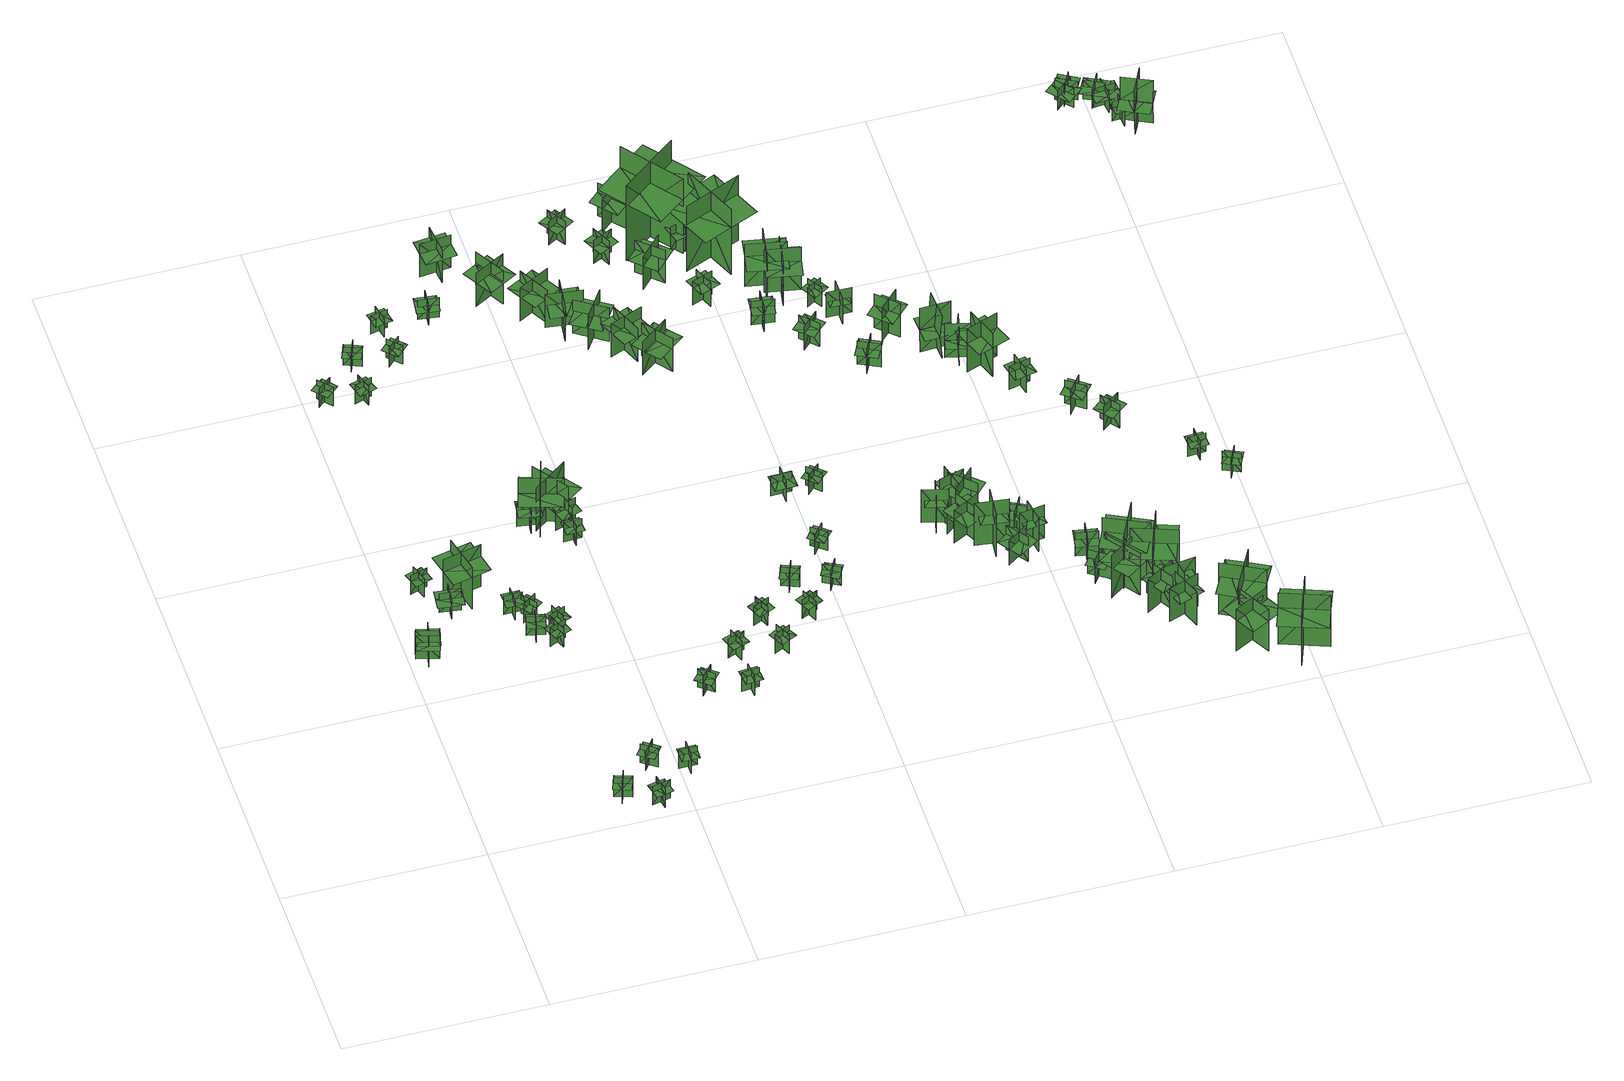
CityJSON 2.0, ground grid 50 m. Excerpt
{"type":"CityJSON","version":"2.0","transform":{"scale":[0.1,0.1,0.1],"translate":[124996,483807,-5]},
"CityObjects":{
"tree1":{"type":"SolitaryVegetationObject","geometry":[{"type":"MultiSurface","lod":"1","boundaries":[[[0,1,2]],[[0,2,3]],[[4,5,6]],[[4,6,7]],[[8,9,10]],[[8,10,11]],[[8,11,12]],[[8,12,13]]]}]},
"tree2":{"type":"SolitaryVegetationObject","geometry":[{"type":"MultiSurface","lod":"1","boundaries":[[[14,15,16]],[[14,16,17]],[[18,19,20]],[[18,20,21]],[[22,23,24]],[[22,24,25]],[[22,25,26]],[[22,26,27]]]}]},
"tree3":{"type":"SolitaryVegetationObject","geometry":[{"type":"MultiSurface","lod":"1","boundaries":[[[28,29,30]],[[28,30,31]],[[32,33,34]],[[32,34,35]],[[36,37,38]],[[36,38,39]],[[36,39,40]],[[36,40,41]]]}]},
"tree4":{"type":"SolitaryVegetationObject","geometry":[{"type":"MultiSurface","lod":"1","boundaries":[[[42,43,44]],[[42,44,45]],[[46,47,48]],[[46,48,49]],[[50,51,52]],[[50,52,53]],[[50,53,54]],[[50,54,55]]]}]},
"tree5":{"type":"SolitaryVegetationObject","geometry":[{"type":"MultiSurface","lod":"1","boundaries":[[[56,57,58]],[[56,58,59]],[[60,61,62]],[[60,62,63]],[[64,65,66]],[[64,66,67]],[[64,67,68]],[[64,68,69]]]}]},
"tree6":{"type":"SolitaryVegetationObject","geometry":[{"type":"MultiSurface","lod":"1","boundaries":[[[70,71,72]],[[70,72,73]],[[74,75,76]],[[74,76,77]],[[78,79,80]],[[78,80,81]],[[78,81,82]],[[78,82,83]]]}]},
"tree7":{"type":"SolitaryVegetationObject","geometry":[{"type":"MultiSurface","lod":"1","boundaries":[[[84,85,86]],[[84,86,87]],[[88,89,90]],[[88,90,91]],[[92,93,94]],[[92,94,95]],[[92,95,96]],[[92,96,97]]]}]},
"tree8":{"type":"SolitaryVegetationObject","geometry":[{"type":"MultiSurface","lod":"1","boundaries":[[[98,99,100]],[[98,100,101]],[[102,103,104]],[[102,104,105]],[[106,107,108]],[[106,108,109]],[[106,109,110]],[[106,110,111]]]}]},
"tree9":{"type":"SolitaryVegetationObject","geometry":[{"type":"MultiSurface","lod":"1","boundaries":[[[112,113,114]],[[112,114,115]],[[116,117,118]],[[116,118,119]],[[120,121,122]],[[120,122,123]],[[120,123,124]],[[120,124,125]]]}]},
"tree10":{"type":"SolitaryVegetationObject","geometry":[{"type":"MultiSurface","lod":"1","boundaries":[[[126,127,128]],[[126,128,129]],[[130,131,132]],[[130,132,133]],[[134,135,136]],[[134,136,137]],[[134,137,138]],[[134,138,139]]]}]},
"tree11":{"type":"SolitaryVegetationObject","geometry":[{"type":"MultiSurface","lod":"1","boundaries":[[[140,141,142]],[[140,142,143]],[[144,145,146]],[[144,146,147]],[[148,149,150]],[[148,150,151]],[[148,151,152]],[[148,152,153]]]}]},
"tree12":{"type":"SolitaryVegetationObject","geometry":[{"type":"MultiSurface","lod":"1","boundaries":[[[154,155,156]],[[154,156,157]],[[158,159,160]],[[158,160,161]],[[162,163,164]],[[162,164,165]],[[162,165,166]],[[162,166,167]]]}]},
"tree13":{"type":"SolitaryVegetationObject","geometry":[{"type":"MultiSurface","lod":"1","boundaries":[[[168,169,170]],[[168,170,171]],[[172,173,174]],[[172,174,175]],[[176,177,178]],[[176,178,179]],[[176,179,180]],[[176,180,181]]]}]},
"tree14":{"type":"SolitaryVegetationObject","geometry":[{"type":"MultiSurface","lod":"1","boundaries":[[[182,183,184]],[[182,184,185]],[[186,187,188]],[[186,188,189]],[[190,191,192]],[[190,192,193]],[[190,193,194]],[[190,194,195]]]}]},
"tree15":{"type":"SolitaryVegetationObject","geometry":[{"type":"MultiSurface","lod":"1","boundaries":[[[196,197,198]],[[196,198,199]],[[200,201,202]],[[200,202,203]],[[204,205,206]],[[204,206,207]],[[204,207,208]],[[204,208,209]]]}]},
"tree16":{"type":"SolitaryVegetationObject","geometry":[{"type":"MultiSurface","lod":"1","boundaries":[[[210,211,212]],[[210,212,213]],[[214,215,216]],[[214,216,217]],[[218,219,220]],[[218,220,221]],[[218,221,222]],[[218,222,223]]]}]},
"tree17":{"type":"SolitaryVegetationObject","geometry":[{"type":"MultiSurface","lod":"1","boundaries":[[[224,225,226]],[[224,226,227]],[[228,229,230]],[[228,230,231]],[[232,233,234]],[[232,234,235]],[[232,235,236]],[[232,236,237]]]}]},
"tree18":{"type":"SolitaryVegetationObject","geometry":[{"type":"MultiSurface","lod":"1","boundaries":[[[238,239,240]],[[238,240,241]],[[242,243,244]],[[242,244,245]],[[246,247,248]],[[246,248,249]],[[246,249,250]],[[246,250,251]]]}]},
"tree19":{"type":"SolitaryVegetationObject","geometry":[{"type":"MultiSurface","lod":"1","boundaries":[[[252,253,254]],[[252,254,255]],[[256,257,258]],[[256,258,259]],[[260,261,262]],[[260,262,263]],[[260,261,264]],[[260,264,265]]]}]},
"tree20":{"type":"SolitaryVegetationObject","geometry":[{"type":"MultiSurface","lod":"1","boundaries":[[[266,267,268]],[[266,268,269]],[[270,271,272]],[[270,272,273]],[[274,275,276]],[[274,276,277]],[[274,277,278]],[[274,278,279]]]}]},
"tree21":{"type":"SolitaryVegetationObject","geometry":[{"type":"MultiSurface","lod":"1","boundaries":[[[280,281,282]],[[280,282,283]],[[284,285,286]],[[284,286,287]],[[288,289,290]],[[288,290,291]],[[288,291,292]],[[288,292,293]]]}]},
"tree22":{"type":"SolitaryVegetationObject","geometry":[{"type":"MultiSurface","lod":"1","boundaries":[[[294,295,296]],[[294,296,297]],[[298,299,300]],[[298,300,301]],[[302,303,304]],[[302,304,305]],[[302,305,306]],[[302,306,307]]]}]},
"tree23":{"type":"SolitaryVegetationObject","geometry":[{"type":"MultiSurface","lod":"1","boundaries":[[[308,309,310]],[[308,310,311]],[[312,313,314]],[[312,314,315]],[[316,317,318]],[[316,318,319]],[[316,317,320]],[[316,320,321]]]}]},
"tree24":{"type":"SolitaryVegetationObject","geometry":[{"type":"MultiSurface","lod":"1","boundaries":[[[322,323,324]],[[322,324,325]],[[326,327,328]],[[326,328,329]],[[330,331,332]],[[330,332,333]],[[330,333,334]],[[330,334,335]]]}]},
"tree25":{"type":"SolitaryVegetationObject","geometry":[{"type":"MultiSurface","lod":"1","boundaries":[[[336,337,338]],[[336,338,339]],[[340,341,342]],[[340,342,343]],[[344,345,346]],[[344,346,347]],[[344,347,348]],[[344,348,349]]]}]},
"tree26":{"type":"SolitaryVegetationObject","geometry":[{"type":"MultiSurface","lod":"1","boundaries":[[[350,351,352]],[[350,352,353]],[[354,355,356]],[[354,356,357]],[[358,359,360]],[[358,360,361]],[[358,361,362]],[[358,362,363]]]}]},
"tree27":{"type":"SolitaryVegetationObject","geometry":[{"type":"MultiSurface","lod":"1","boundaries":[[[364,365,366]],[[364,366,367]],[[368,369,370]],[[368,370,371]],[[372,373,374]],[[372,374,375]],[[372,375,376]],[[372,376,377]]]}]},
"tree28":{"type":"SolitaryVegetationObject","geometry":[{"type":"MultiSurface","lod":"1","boundaries":[[[378,379,380]],[[378,380,381]],[[382,383,384]],[[382,384,385]],[[386,387,388]],[[386,388,389]],[[386,389,390]],[[386,390,391]]]}]},
"tree29":{"type":"SolitaryVegetationObject","geometry":[{"type":"MultiSurface","lod":"1","boundaries":[[[392,393,394]],[[392,394,395]],[[396,397,398]],[[396,398,399]],[[400,401,402]],[[400,402,403]],[[400,403,404]],[[400,404,405]]]}]},
"tree30":{"type":"SolitaryVegetationObject","geometry":[{"type":"MultiSurface","lod":"1","boundaries":[[[406,407,408]],[[406,408,409]],[[410,411,412]],[[410,412,413]],[[414,415,416]],[[414,416,417]],[[414,417,418]],[[414,418,419]]]}]},
"tree31":{"type":"SolitaryVegetationObject","geometry":[{"type":"MultiSurface","lod":"1","boundaries":[[[420,421,422]],[[420,422,423]],[[424,425,426]],[[424,426,427]],[[428,429,430]],[[428,430,431]],[[428,431,432]],[[428,432,433]]]}]},
"tree32":{"type":"SolitaryVegetationObject","geometry":[{"type":"MultiSurface","lod":"1","boundaries":[[[434,435,436]],[[434,436,437]],[[438,439,440]],[[438,440,441]],[[442,443,444]],[[442,444,445]],[[442,445,446]],[[442,446,447]]]}]},
"tree33":{"type":"SolitaryVegetationObject","geometry":[{"type":"MultiSurface","lod":"1","boundaries":[[[448,449,450]],[[448,450,451]],[[452,453,454]],[[452,454,455]],[[456,457,458]],[[456,458,459]],[[456,459,460]],[[456,460,461]]]}]},
"tree34":{"type":"SolitaryVegetationObject","geometry":[{"type":"MultiSurface","lod":"1","boundaries":[[[462,463,464]],[[462,464,465]],[[466,467,468]],[[466,468,469]],[[470,471,472]],[[470,472,473]],[[470,473,474]],[[470,474,475]]]}]},
"tree35":{"type":"SolitaryVegetationObject","geometry":[{"type":"MultiSurface","lod":"1","boundaries":[[[476,477,478]],[[476,478,479]],[[480,481,482]],[[480,482,483]],[[484,485,486]],[[484,486,487]],[[484,487,488]],[[484,488,489]]]}]},
"tree36":{"type":"SolitaryVegetationObject","geometry":[{"type":"MultiSurface","lod":"1","boundaries":[[[490,491,492]],[[490,492,493]],[[494,495,496]],[[494,496,497]],[[498,499,500]],[[498,500,501]],[[498,501,502]],[[498,502,503]]]}]},
"tree37":{"type":"SolitaryVegetationObject","geometry":[{"type":"MultiSurface","lod":"1","boundaries":[[[504,505,506]],[[504,506,507]],[[508,509,510]],[[508,510,511]],[[512,513,514]],[[512,514,515]],[[512,515,516]],[[512,516,517]]]}]},
"tree38":{"type":"SolitaryVegetationObject","geometry":[{"type":"MultiSurface","lod":"1","boundaries":[[[518,519,520]],[[518,520,521]],[[522,523,524]],[[522,524,525]],[[526,527,528]],[[526,528,529]],[[526,529,530]],[[526,530,531]]]}]},
"tree39":{"type":"SolitaryVegetationObject","geometry":[{"type":"MultiSurface","lod":"1","boundaries":[[[532,533,534]],[[532,534,535]],[[536,537,538]],[[536,538,539]],[[540,541,542]],[[540,542,543]],[[540,543,544]],[[540,544,545]]]}]},
"tree40":{"type":"SolitaryVegetationObject","geometry":[{"type":"MultiSurface","lod":"1","boundaries":[[[546,547,548]],[[546,548,549]],[[550,551,552]],[[550,552,553]],[[554,555,556]],[[554,556,557]],[[554,557,558]],[[554,558,559]]]}]},
"tree41":{"type":"SolitaryVegetationObject","geometry":[{"type":"MultiSurface","lod":"1","boundaries":[[[560,561,562]],[[560,562,563]],[[564,565,566]],[[564,566,567]],[[568,569,570]],[[568,570,571]],[[568,571,572]],[[568,572,573]]]}]},
"tree42":{"type":"SolitaryVegetationObject","geometry":[{"type":"MultiSurface","lod":"1","boundaries":[[[574,575,576]],[[574,576,577]],[[578,579,580]],[[578,580,581]],[[582,583,584]],[[582,584,585]],[[582,585,586]],[[582,586,587]]]}]},
"tree43":{"type":"SolitaryVegetationObject","geometry":[{"type":"MultiSurface","lod":"1","boundaries":[[[588,589,590]],[[588,590,591]],[[592,593,594]],[[592,594,595]],[[596,597,598]],[[596,598,599]],[[596,599,600]],[[596,600,601]]]}]},
"tree44":{"type":"SolitaryVegetationObject","geometry":[{"type":"MultiSurface","lod":"1","boundaries":[[[602,603,604]],[[602,604,605]],[[606,607,608]],[[606,608,609]],[[610,611,612]],[[610,612,613]],[[610,613,614]],[[610,614,615]]]}]},
"tree45":{"type":"SolitaryVegetationObject","geometry":[{"type":"MultiSurface","lod":"1","boundaries":[[[616,617,618]],[[616,618,619]],[[620,621,622]],[[620,622,623]],[[624,625,626]],[[624,626,627]],[[624,627,628]],[[624,628,629]]]}]},
"tree46":{"type":"SolitaryVegetationObject","geometry":[{"type":"MultiSurface","lod":"1","boundaries":[[[630,631,632]],[[630,632,633]],[[634,635,636]],[[634,636,637]],[[638,639,640]],[[638,640,641]],[[638,641,642]],[[638,642,643]]]}]},
"tree47":{"type":"SolitaryVegetationObject","geometry":[{"type":"MultiSurface","lod":"1","boundaries":[[[644,645,646]],[[644,646,647]],[[648,649,650]],[[648,650,651]],[[652,653,654]],[[652,654,655]],[[652,655,656]],[[652,656,657]]]}]},
"tree48":{"type":"SolitaryVegetationObject","geometry":[{"type":"MultiSurface","lod":"1","boundaries":[[[658,659,660]],[[658,660,661]],[[662,663,664]],[[662,664,665]],[[666,667,668]],[[666,668,669]],[[666,669,670]],[[666,670,671]]]}]},
"tree49":{"type":"SolitaryVegetationObject","geometry":[{"type":"MultiSurface","lod":"1","boundaries":[[[672,673,674]],[[672,674,675]],[[676,677,678]],[[676,678,679]],[[680,681,682]],[[680,682,683]],[[680,683,684]],[[680,684,685]]]}]},
"tree50":{"type":"SolitaryVegetationObject","geometry":[{"type":"MultiSurface","lod":"1","boundaries":[[[686,687,688]],[[686,688,689]],[[690,691,692]],[[690,692,693]],[[694,695,696]],[[694,696,697]],[[694,697,698]],[[694,698,699]]]}]},
"tree51":{"type":"SolitaryVegetationObject","geometry":[{"type":"MultiSurface","lod":"1","boundaries":[[[700,701,702]],[[700,702,703]],[[704,705,706]],[[704,706,707]],[[708,709,710]],[[708,710,711]],[[708,712,713]],[[708,713,709]]]}]},
"tree52":{"type":"SolitaryVegetationObject","geometry":[{"type":"MultiSurface","lod":"1","boundaries":[[[714,715,716]],[[714,716,717]],[[718,719,720]],[[718,720,721]],[[722,723,724]],[[722,724,725]],[[722,725,726]],[[722,726,727]]]}]},
"tree53":{"type":"SolitaryVegetationObject","geometry":[{"type":"MultiSurface","lod":"1","boundaries":[[[728,729,730]],[[728,730,731]],[[732,733,734]],[[732,734,735]],[[736,737,738]],[[736,738,739]],[[736,739,740]],[[736,740,741]]]}]},
"tree54":{"type":"SolitaryVegetationObject","geometry":[{"type":"MultiSurface","lod":"1","boundaries":[[[742,743,744]],[[742,744,745]],[[746,747,748]],[[746,748,749]],[[750,751,752]],[[750,752,753]],[[750,753,754]],[[750,754,755]]]}]},
"tree55":{"type":"SolitaryVegetationObject","geometry":[{"type":"MultiSurface","lod":"1","boundaries":[[[756,757,758]],[[756,758,759]],[[760,761,762]],[[760,762,763]],[[764,765,766]],[[764,766,767]],[[764,767,768]],[[764,768,769]]]}]},
"tree56":{"type":"SolitaryVegetationObject","geometry":[{"type":"MultiSurface","lod":"1","boundaries":[[[770,771,772]],[[770,772,773]],[[774,775,776]],[[774,776,777]],[[778,779,780]],[[778,780,781]],[[778,781,782]],[[778,782,783]]]}]},
"tree57":{"type":"SolitaryVegetationObject","geometry":[{"type":"MultiSurface","lod":"1","boundaries":[[[784,785,786]],[[784,786,787]],[[788,789,790]],[[788,790,791]],[[792,793,794]],[[792,794,795]],[[792,795,796]],[[792,796,797]]]}]},
"tree58":{"type":"SolitaryVegetationObject","geometry":[{"type":"MultiSurface","lod":"1","boundaries":[[[798,799,800]],[[798,800,801]],[[802,803,804]],[[802,804,805]],[[806,807,808]],[[806,808,809]],[[806,809,810]],[[806,810,811]]]}]},
"tree59":{"type":"SolitaryVegetationObject","geometry":[{"type":"MultiSurface","lod":"1","boundaries":[[[812,813,814]],[[812,814,815]],[[816,817,818]],[[816,818,819]],[[820,821,822]],[[820,822,823]],[[820,823,824]],[[820,824,825]]]}]},
"tree60":{"type":"SolitaryVegetationObject","geometry":[{"type":"MultiSurface","lod":"1","boundaries":[[[826,827,828]],[[826,828,829]],[[830,831,832]],[[830,832,833]],[[834,835,836]],[[834,836,837]],[[834,837,838]],[[834,838,839]]]}]},
"tree61":{"type":"SolitaryVegetationObject","geometry":[{"type":"MultiSurface","lod":"1","boundaries":[[[840,841,842]],[[840,842,843]],[[844,845,846]],[[844,846,847]],[[848,849,850]],[[848,850,851]],[[848,851,852]],[[848,852,853]]]}]},
"tree62":{"type":"SolitaryVegetationObject","geometry":[{"type":"MultiSurface","lod":"1","boundaries":[[[854,855,856]],[[854,856,857]],[[858,859,860]],[[858,860,861]],[[862,863,864]],[[862,864,865]],[[862,865,866]],[[862,866,867]]]}]},
"tree63":{"type":"SolitaryVegetationObject","geometry":[{"type":"MultiSurface","lod":"1","boundaries":[[[868,869,870]],[[868,870,871]],[[872,873,874]],[[872,874,875]],[[876,877,878]],[[876,878,879]],[[876,880,881]],[[876,881,877]]]}]},
"tree64":{"type":"SolitaryVegetationObject","geometry":[{"type":"MultiSurface","lod":"1","boundaries":[[[882,883,884]],[[882,884,885]],[[886,887,888]],[[886,888,889]],[[890,891,892]],[[890,892,893]],[[890,893,894]],[[890,894,895]]]}]},
"tree65":{"type":"SolitaryVegetationObject","geometry":[{"type":"MultiSurface","lod":"1","boundaries":[[[896,897,898]],[[896,898,899]],[[900,901,902]],[[900,902,903]],[[904,905,906]],[[904,906,907]],[[904,907,908]],[[904,908,909]]]}]},
"tree66":{"type":"SolitaryVegetationObject","geometry":[{"type":"MultiSurface","lod":"1","boundaries":[[[910,911,912]],[[910,912,913]],[[914,915,916]],[[914,916,917]],[[918,919,920]],[[918,920,921]],[[918,921,922]],[[918,922,923]]]}]},
"tree67":{"type":"SolitaryVegetationObject","geometry":[{"type":"MultiSurface","lod":"1","boundaries":[[[924,925,926]],[[924,926,927]],[[928,929,930]],[[928,930,931]],[[932,933,934]],[[932,934,935]],[[932,935,936]],[[932,936,937]]]}]},
"tree68":{"type":"SolitaryVegetationObject","geometry":[{"type":"MultiSurface","lod":"1","boundaries":[[[938,939,940]],[[938,940,941]],[[942,943,944]],[[942,944,945]],[[946,947,948]],[[946,948,949]],[[946,949,950]],[[946,950,951]]]}]},
"tree69":{"type":"SolitaryVegetationObject","geometry":[{"type":"MultiSurface","lod":"1","boundaries":[[[952,953,954]],[[952,954,955]],[[956,957,958]],[[956,958,959]],[[960,961,962]],[[960,962,963]],[[960,963,964]],[[960,964,965]]]}]},
"tree70":{"type":"SolitaryVegetationObject","geometry":[{"type":"MultiSurface","lod":"1","boundaries":[[[966,967,968]],[[966,968,969]],[[970,971,972]],[[970,972,973]],[[974,975,976]],[[974,976,977]],[[974,977,978]],[[974,978,979]]]}]},
"tree71":{"type":"SolitaryVegetationObject","geometry":[{"type":"MultiSurface","lod":"1","boundaries":[[[980,981,982]],[[980,982,983]],[[984,985,986]],[[984,986,987]],[[988,989,990]],[[988,990,991]],[[988,992,993]],[[988,993,989]]]}]},
"tree72":{"type":"SolitaryVegetationObject","geometry":[{"type":"MultiSurface","lod":"1","boundaries":[[[994,995,996]],[[994,996,997]],[[998,999,1000]],[[998,1000,1001]],[[1002,1003,1004]],[[1002,1004,1005]],[[1002,1005,1006]],[[1002,1006,1007]]]}]},
"tree73":{"type":"SolitaryVegetationObject","geometry":[{"type":"MultiSurface","lod":"1","boundaries":[[[1008,1009,1010]],[[1008,1010,1011]],[[1012,1013,1014]],[[1012,1014,1015]],[[1016,1017,1018]],[[1016,1018,1019]],[[1016,1019,1020]],[[1016,1020,1021]]]}]},
"tree74":{"type":"SolitaryVegetationObject","geometry":[{"type":"MultiSurface","lod":"1","boundaries":[[[1022,1023,1024]],[[1022,1024,1025]],[[1026,1027,1028]],[[1026,1028,1029]],[[1030,1031,1032]],[[1030,1032,1033]],[[1030,1033,1034]],[[1030,1034,1035]]]}]},
"tree75":{"type":"SolitaryVegetationObject","geometry":[{"type":"MultiSurface","lod":"1","boundaries":[[[1036,1037,1038]],[[1036,1038,1039]],[[1040,1041,1042]],[[1040,1042,1043]],[[1044,1045,1041]],[[1044,1041,1040]],[[1046,1047,1037]],[[1046,1037,1036]],[[1036,1037,1048]],[[1036,1048,1049]],[[1036,1050,1051]],[[1036,1051,1037]]]}]},
"tree76":{"type":"SolitaryVegetationObject","geometry":[{"type":"MultiSurface","lod":"1","boundaries":[[[1052,1053,1054]],[[1052,1054,1055]],[[1056,1057,1058]],[[1056,1058,1059]],[[1060,1061,1062]],[[1060,1062,1063]],[[1060,1063,1064]],[[1060,1064,1065]]]}]},
"tree77":{"type":"SolitaryVegetationObject","geometry":[{"type":"MultiSurface","lod":"1","boundaries":[[[1066,1067,1068]],[[1066,1068,1069]],[[1070,1071,1072]],[[1070,1072,1073]],[[1074,1075,1076]],[[1074,1076,1077]],[[1074,1077,1078]],[[1074,1078,1079]]]}]},
"tree78":{"type":"SolitaryVegetationObject","geometry":[{"type":"MultiSurface","lod":"1","boundaries":[[[1080,1081,1082]],[[1080,1082,1083]],[[1084,1085,1086]],[[1084,1086,1087]],[[1088,1089,1085]],[[1088,1085,1084]],[[1090,1091,1081]],[[1090,1081,1080]],[[1080,1081,1092]],[[1080,1092,1093]],[[1080,1094,1095]],[[1080,1095,1081]]]}]},
"tree79":{"type":"SolitaryVegetationObject","geometry":[{"type":"MultiSurface","lod":"1","boundaries":[[[1096,1097,1098]],[[1096,1098,1099]],[[1100,1101,1102]],[[1100,1102,1103]],[[1104,1105,1106]],[[1104,1106,1107]],[[1104,1107,1108]],[[1104,1108,1109]]]}]},
"tree80":{"type":"SolitaryVegetationObject","geometry":[{"type":"MultiSurface","lod":"1","boundaries":[[[1110,1111,1112]],[[1110,1112,1113]],[[1114,1115,1116]],[[1114,1116,1117]],[[1118,1119,1120]],[[1118,1120,1121]],[[1118,1122,1123]],[[1118,1123,1119]]]}]},
"tree81":{"type":"SolitaryVegetationObject","geometry":[{"type":"MultiSurface","lod":"1","boundaries":[[[1124,1125,1126]],[[1124,1126,1127]],[[1128,1129,1130]],[[1128,1130,1131]],[[1132,1133,1134]],[[1132,1134,1135]],[[1132,1135,1136]],[[1132,1136,1137]]]}]},
"tree82":{"type":"SolitaryVegetationObject","geometry":[{"type":"MultiSurface","lod":"1","boundaries":[[[1138,1139,1140]],[[1138,1140,1141]],[[1142,1143,1144]],[[1142,1144,1145]],[[1146,1147,1148]],[[1146,1148,1149]],[[1146,1149,1150]],[[1146,1150,1151]]]}]},
"tree83":{"type":"SolitaryVegetationObject","geometry":[{"type":"MultiSurface","lod":"1","boundaries":[[[1152,1153,1154]],[[1152,1154,1155]],[[1156,1157,1158]],[[1156,1158,1159]],[[1160,1161,1162]],[[1160,1162,1163]],[[1160,1163,1164]],[[1160,1164,1165]]]}]},
"tree84":{"type":"SolitaryVegetationObject","geometry":[{"type":"MultiSurface","lod":"1","boundaries":[[[1166,1167,1168]],[[1166,1168,1169]],[[1170,1171,1172]],[[1170,1172,1173]],[[1174,1175,1176]],[[1174,1176,1177]],[[1174,1177,1178]],[[1174,1178,1179]]]}]},
"tree85":{"type":"SolitaryVegetationObject","geometry":[{"type":"MultiSurface","lod":"1","boundaries":[[[1180,1181,1182]],[[1180,1182,1183]],[[1184,1185,1186]],[[1184,1186,1187]],[[1188,1189,1190]],[[1188,1190,1191]],[[1188,1191,1192]],[[1188,1192,1193]]]}]},
"tree86":{"type":"SolitaryVegetationObject","geometry":[{"type":"MultiSurface","lod":"1","boundaries":[[[1194,1195,1196]],[[1194,1196,1197]],[[1198,1199,1200]],[[1198,1200,1201]],[[1202,1203,1204]],[[1202,1204,1205]],[[1202,1205,1206]],[[1202,1206,1207]]]}]},
"tree87":{"type":"SolitaryVegetationObject","geometry":[{"type":"MultiSurface","lod":"1","boundaries":[[[1208,1209,1210]],[[1208,1210,1211]],[[1212,1213,1214]],[[1212,1214,1215]],[[1216,1217,1218]],[[1216,1218,1219]],[[1216,1219,1220]],[[1216,1220,1221]]]}]},
"tree88":{"type":"SolitaryVegetationObject","geometry":[{"type":"MultiSurface","lod":"1","boundaries":[[[1222,1223,1224]],[[1222,1224,1225]],[[1226,1227,1228]],[[1226,1228,1229]],[[1230,1231,1232]],[[1230,1232,1233]],[[1230,1233,1234]],[[1230,1234,1235]]]}]},
"tree89":{"type":"SolitaryVegetationObject","geometry":[{"type":"MultiSurface","lod":"1","boundaries":[[[1236,1237,1238]],[[1236,1238,1239]],[[1240,1241,1242]],[[1240,1242,1243]],[[1244,1245,1246]],[[1244,1246,1247]],[[1244,1247,1248]],[[1244,1248,1249]]]}]},
"tree90":{"type":"SolitaryVegetationObject","geometry":[{"type":"MultiSurface","lod":"1","boundaries":[[[1250,1251,1252]],[[1250,1252,1253]],[[1254,1255,1256]],[[1254,1256,1257]],[[1258,1259,1260]],[[1258,1260,1261]],[[1258,1261,1262]],[[1258,1262,1263]]]}]},
"tree91":{"type":"SolitaryVegetationObject","geometry":[{"type":"MultiSurface","lod":"1","boundaries":[[[1264,1265,1266]],[[1264,1266,1267]],[[1268,1269,1270]],[[1268,1270,1271]],[[1272,1273,1274]],[[1272,1274,1275]],[[1272,1275,1276]],[[1272,1276,1277]]]}]},
"tree92":{"type":"SolitaryVegetationObject","geometry":[{"type":"MultiSurface","lod":"1","boundaries":[[[1278,1279,1280]],[[1278,1280,1281]],[[1282,1283,1284]],[[1282,1284,1285]],[[1286,1287,1288]],[[1286,1288,1289]],[[1286,1289,1290]],[[1286,1290,1291]]]}]},
"tree93":{"type":"SolitaryVegetationObject","geometry":[{"type":"MultiSurface","lod":"1","boundaries":[[[1292,1293,1294]],[[1292,1294,1295]],[[1296,1297,1298]],[[1296,1298,1299]],[[1300,1301,1302]],[[1300,1302,1303]],[[1300,1303,1304]],[[1300,1304,1305]]]}]},
"tree94":{"type":"SolitaryVegetationObject","geometry":[{"type":"MultiSurface","lod":"1","boundaries":[[[1306,1307,1308]],[[1306,1308,1309]],[[1310,1311,1312]],[[1310,1312,1313]],[[1314,1315,1316]],[[1314,1316,1317]],[[1314,1317,1318]],[[1314,1318,1319]]]}]},
"tree95":{"type":"SolitaryVegetationObject","geometry":[{"type":"MultiSurface","lod":"1","boundaries":[[[1320,1321,1322]],[[1320,1322,1323]],[[1324,1325,1326]],[[1324,1326,1327]],[[1328,1329,1325]],[[1328,1325,1324]],[[1330,1331,1321]],[[1330,1321,1320]],[[1320,1321,1332]],[[1320,1332,1333]],[[1320,1334,1335]],[[1320,1335,1321]]]}]}
},
"vertices":[
[36,601,16],[50,654,16],[50,654,93],[36,601,93],[68,619,16],[15,633,16],[15,633,93],[68,619,93],[68,619,71],[75,646,71],[22,660,71],[15,633,71],[8,606,71],[61,592,71],
[71,634,17],[18,648,17],[18,648,94],[71,634,94],[53,666,17],[39,612,17],[39,612,94],[53,666,94],[53,666,72],[26,673,72],[12,619,72],[39,612,72],[66,605,72],[80,659,72],
[75,859,18],[89,817,18],[89,817,79],[75,859,79],[62,833,18],[104,847,18],[104,847,79],[62,833,79],[62,833,62],[69,812,62],[111,826,62],[104,847,62],[97,868,62],[55,854,62],
[130,732,17],[130,732,79],[136,785,79],[136,785,17],[108,760,17],[108,760,79],[159,754,79],[159,754,17],[100,761,59],[97,735,59],[161,727,59],[164,754,59],[167,780,59],[104,788,59],
[327,83,16],[368,68,16],[368,68,78],[327,83,78],[339,56,16],[354,98,16],[354,98,78],[339,56,78],[339,56,61],[360,49,61],[375,91,61],[354,98,61],[333,105,61],[318,63,61],
[162,847,16],[185,750,16],[185,750,154],[162,847,154],[127,791,16],[224,814,16],[224,814,154],[127,791,154],[127,791,116],[138,743,116],[235,765,116],[224,814,116],[213,862,116],[116,840,116],
[405,30,17],[449,40,17],[449,40,79],[405,30,79],[430,14,17],[421,58,17],[421,58,79],[430,14,79],[430,14,61],[452,19,61],[442,62,61],[421,58,61],[399,53,61],[409,10,61],
[416,171,15],[452,145,15],[452,145,76],[416,171,76],[421,142,15],[447,178,15],[447,178,76],[421,142,76],[421,142,59],[439,129,59],[465,165,59],[447,178,59],[429,191,59],[403,155,59],
[269,730,20],[269,685,20],[269,685,81],[269,730,81],[248,709,20],[292,709,20],[292,709,81],[248,709,81],[248,709,64],[248,687,64],[292,687,64],[292,709,64],[292,731,64],[248,731,64],
[304,646,20],[294,602,20],[294,602,81],[304,646,81],[279,630,20],[322,620,20],[322,620,81],[279,630,81],[279,630,64],[274,609,64],[317,599,64],[322,620,64],[327,642,64],[284,652,64],
[33,1496,17],[62,1463,17],[62,1463,78],[33,1496,78],[30,1467,17],[64,1496,17],[64,1496,78],[30,1467,78],[30,1467,61],[45,1450,61],[78,1479,61],[64,1496,61],[50,1512,61],[16,1484,61],
[315,667,20],[288,702,20],[288,702,81],[315,667,81],[319,697,20],[284,670,20],[284,670,81],[319,697,81],[319,697,64],[305,714,64],[270,687,64],[284,670,64],[297,652,64],[332,679,64],
[351,572,18],[334,613,18],[334,613,80],[351,572,80],[363,600,18],[322,582,18],[322,582,80],[363,600,80],[363,600,62],[354,620,62],[313,602,62],[322,582,62],[331,562,62],[371,579,62],
[372,636,20],[331,619,20],[331,619,82],[372,636,82],[345,647,20],[361,606,20],[361,606,82],[345,647,82],[345,647,64],[324,639,64],[341,598,64],[361,606,64],[382,615,64],[365,656,64],
[539,125,17],[495,125,17],[495,125,78],[539,125,78],[518,146,17],[518,102,17],[518,102,78],[518,146,78],[518,146,61],[496,146,61],[496,102,61],[518,102,61],[540,102,61],[541,146,61],
[142,1443,16],[128,1485,16],[128,1485,78],[142,1443,78],[155,1469,16],[113,1455,16],[113,1455,78],[155,1469,78],[155,1469,60],[148,1490,60],[106,1477,60],[113,1455,60],[120,1434,60],[162,1448,60],
[121,1581,17],[162,1565,17],[162,1565,78],[121,1581,78],[133,1554,17],[149,1595,17],[149,1595,78],[133,1554,78],[133,1554,61],[154,1546,61],[170,1587,61],[149,1595,61],[128,1603,61],[112,1562,61],
[382,938,22],[389,993,22],[389,993,99],[382,938,99],[411,961,22],[356,968,22],[356,968,99],[411,961,99],[411,961,77],[414,988,77],[359,995,77],[356,968,77],[353,940,77],[408,933,77],
[365,984,22],[466,953,22],[466,953,163],[365,984,163],[398,921,22],[430,1022,22],[430,1022,163],[398,921,163],[364,981,116],[464,949,116],[480,1000,116],[380,1032,116],[452,909,116],[351,940,116],
[252,1576,17],[221,1545,17],[221,1545,78],[252,1576,78],[223,1577,17],[254,1545,17],[254,1545,78],[223,1577,78],[223,1577,61],[207,1561,61],[238,1530,61],[254,1545,61],[270,1561,61],[239,1592,61],
[397,1027,20],[411,985,20],[411,985,81],[397,1027,81],[384,1001,20],[426,1015,20],[426,1015,81],[384,1001,81],[384,1001,64],[390,980,64],[433,994,64],[426,1015,64],[419,1036,64],[377,1022,64],
[253,1667,17],[210,1658,17],[210,1658,78],[253,1667,78],[228,1683,17],[237,1640,17],[237,1640,78],[228,1683,78],[228,1683,61],[207,1679,61],[216,1635,61],[237,1640,61],[259,1644,61],[250,1687,61],
[407,1015,19],[469,930,19],[469,930,160],[407,1015,160],[396,944,19],[481,1007,19],[481,1007,160],[396,944,160],[404,1013,113],[466,928,113],[509,959,113],[447,1045,113],[432,903,113],[370,988,113],
[615,331,18],[643,365,18],[643,365,80],[615,331,80],[645,334,18],[610,361,18],[610,361,80],[645,334,80],[645,334,62],[659,351,62],[624,379,62],[610,361,62],[596,344,62],[631,317,62],
[471,874,19],[469,918,19],[469,918,81],[471,874,81],[491,895,19],[447,893,19],[447,893,81],[491,895,81],[491,895,63],[490,918,63],[446,915,63],[447,893,63],[448,871,63],[492,873,63],
[474,915,22],[456,967,22],[456,967,99],[474,915,99],[490,948,22],[438,930,22],[438,930,99],[490,948,99],[490,948,78],[481,974,78],[429,956,78],[438,930,78],[447,903,78],[499,922,78],
[748,326,15],[704,322,15],[704,322,77],[748,326,77],[726,345,15],[730,301,15],[730,301,77],[726,345,77],[726,345,60],[703,343,60],[708,299,60],[730,301,60],[752,303,60],[748,347,60],
[327,1672,17],[377,1666,17],[377,1666,81],[327,1672,81],[346,1648,17],[346,1648,81],[352,1698,81],[352,1698,17],[346,1648,59],[373,1645,59],[379,1695,59],[352,1698,59],[325,1701,59],[319,1651,59],
[718,458,18],[733,416,18],[733,416,80],[718,458,80],[705,431,18],[746,446,18],[746,446,80],[705,431,80],[705,431,62],[712,410,62],[754,425,62],[746,446,62],[739,467,62],[697,452,62],
[416,1771,16],[407,1848,16],[407,1848,123],[416,1771,123],[448,1811,16],[371,1802,16],[371,1802,123],[448,1811,123],[448,1811,93],[444,1849,93],[367,1841,93],[371,1802,93],[375,1764,93],[452,1772,93],
[852,436,16],[813,416,16],[813,416,78],[852,436,78],[824,446,16],[844,406,16],[844,406,78],[824,446,78],[824,446,60],[804,435,60],[825,396,60],[844,406,60],[864,416,60],[844,456,60],
[821,506,17],[803,546,17],[803,546,78],[821,506,78],[831,534,17],[791,515,17],[791,515,78],[831,534,78],[831,534,61],[822,554,61],[782,536,61],[791,515,61],[800,495,61],[841,514,61],
[487,1742,16],[530,1665,16],[530,1665,125],[487,1742,125],[468,1675,16],[545,1718,16],[545,1718,125],[468,1675,125],[484,1734,90],[449,1714,90],[493,1638,90],[528,1658,90],[564,1679,90],[519,1755,90],
[914,532,16],[933,492,16],[933,492,78],[914,532,78],[904,505,16],[944,524,16],[944,524,78],[904,505,78],[904,505,61],[913,485,61],[953,504,61],[944,524,61],[934,544,61],[894,525,61],
[610,1577,16],[568,1654,16],[568,1654,125],[610,1577,125],[630,1644,16],[553,1602,16],[553,1602,125],[630,1644,125],[613,1585,90],[648,1605,90],[605,1681,90],[570,1661,90],[534,1641,90],[577,1565,90],
[886,619,17],[927,603,17],[927,603,78],[886,619,78],[898,592,17],[914,633,17],[914,633,78],[898,592,78],[898,592,61],[918,584,61],[935,625,61],[914,633,61],[893,641,61],[877,600,61],
[634,1514,13],[646,1602,13],[646,1602,123],[634,1514,123],[690,1557,13],[602,1568,13],[602,1568,123],[690,1557,123],[641,1519,87],[681,1514,87],[691,1602,87],[651,1606,87],[611,1611,87],[601,1523,87],
[727,1546,13],[678,1473,13],[678,1473,123],[727,1546,123],[658,1533,13],[731,1484,13],[731,1484,123],[658,1533,123],[719,1545,88],[685,1567,88],[637,1493,88],[671,1471,88],[705,1449,88],[753,1523,88],
[992,572,17],[1013,611,17],[1013,611,78],[992,572,78],[1020,580,17],[981,602,17],[981,602,78],[1020,580,78],[1020,580,61],[1031,600,61],[992,621,61],[981,602,61],[971,583,61],[1009,561,61],
[774,1400,17],[741,1482,17],[741,1482,126],[774,1400,126],[802,1464,17],[720,1431,17],[720,1431,126],[802,1464,126],[778,1407,91],[816,1423,91],[781,1504,91],[743,1488,91],[706,1472,91],[741,1391,91],
[1017,727,17],[989,692,17],[989,692,78],[1017,727,78],[988,723,17],[1022,696,17],[1022,696,78],[988,723,78],[988,723,61],[974,706,61],[1008,679,61],[1022,696,61],[1036,713,61],[1002,741,61],
[773,1356,16],[843,1410,16],[843,1410,125],[773,1356,125],[843,1347,16],[789,1417,16],[789,1417,125],[843,1347,125],[781,1355,90],[807,1323,90],[876,1377,90],[850,1409,90],[825,1441,90],[756,1387,90],
[995,899,21],[945,897,21],[945,897,85],[995,899,85],[973,920,21],[973,920,85],[974,870,85],[974,870,21],[973,920,63],[945,919,63],[947,869,63],[974,870,63],[1002,871,63],[1000,921,63],
[685,1817,14],[732,1846,14],[732,1846,91],[685,1817,91],[721,1808,14],[692,1855,14],[692,1855,91],[721,1808,91],[721,1808,69],[745,1823,69],[715,1870,69],[692,1855,69],[668,1841,69],[698,1794,69],
[767,1731,14],[816,1755,14],[816,1755,91],[767,1731,91],[801,1718,14],[777,1768,14],[777,1768,91],[801,1718,91],[801,1718,69],[826,1730,69],[802,1780,69],[777,1768,69],[752,1756,69],[776,1706,69],
[1061,909,20],[1030,877,20],[1030,877,81],[1061,909,81],[1032,908,20],[1063,878,20],[1063,878,81],[1032,908,81],[1032,908,64],[1016,892,64],[1048,862,64],[1063,878,64],[1079,893,64],[1047,924,64],
[907,1626,13],[850,1679,13],[850,1679,120],[907,1626,120],[906,1678,13],[853,1621,13],[853,1621,120],[906,1678,120],[906,1678,90],[877,1704,90],[824,1648,90],[853,1621,90],[881,1595,90],[934,1651,90],
[872,1876,11],[815,1824,11],[815,1824,119],[872,1876,119],[821,1879,11],[872,1821,11],[872,1821,119],[821,1879,119],[821,1879,88],[792,1853,88],[844,1795,88],[872,1821,88],[901,1847,88],[850,1905,88],
[999,1559,15],[948,1539,15],[948,1539,92],[999,1559,92],[966,1574,15],[986,1523,15],[986,1523,92],[966,1574,92],[966,1574,71],[940,1564,71],[960,1513,71],[986,1523,71],[1012,1533,71],[991,1584,71],
[985,1840,2],[845,1731,2],[845,1731,249],[985,1840,249],[868,1855,2],[977,1715,2],[977,1715,249],[868,1855,249],[868,1855,180],[798,1800,180],[907,1661,180],[977,1715,180],[1047,1770,180],[938,1909,180],
[968,1759,8],[982,1714,8],[982,1714,86],[968,1759,86],[951,1727,8],[996,1741,8],[996,1741,86],[951,1727,86],[951,1727,61],[996,1741,61],[989,1766,61],[944,1752,61],[958,1703,61],[1004,1716,61],
[1314,703,18],[1253,719,18],[1253,719,127],[1314,703,127],[1293,739,18],[1293,739,127],[1277,678,127],[1277,678,18],[1293,737,92],[1267,744,92],[1254,695,92],[1280,688,92],[1305,681,92],[1318,730,92],
[1058,1439,16],[1113,1432,16],[1113,1432,93],[1058,1439,93],[1081,1410,16],[1087,1465,16],[1087,1465,93],[1081,1410,93],[1081,1410,72],[1108,1406,72],[1115,1461,72],[1087,1465,72],[1060,1468,72],[1053,1413,72],
[1334,662,18],[1305,702,18],[1305,702,84],[1334,662,84],[1339,697,18],[1300,668,18],[1300,668,84],[1339,697,84],[1335,694,59],[1323,710,59],[1295,690,59],[1307,673,59],[1319,657,59],[1347,677,59],
[1375,672,17],[1307,636,17],[1307,636,125],[1375,672,125],[1326,687,17],[1362,619,17],[1362,619,125],[1326,687,125],[1326,687,95],[1291,669,95],[1328,601,95],[1362,619,95],[1396,637,95],[1360,705,95],
[968,1657,3],[1110,1718,3],[1110,1718,218],[968,1657,218],[1064,1618,3],[1002,1760,3],[1002,1760,218],[1064,1618,218],[1064,1618,158],[1135,1649,158],[1074,1791,158],[1002,1760,158],[931,1730,158],[993,1588,158],
[1325,777,17],[1341,716,17],[1341,716,125],[1325,777,125],[1304,741,17],[1304,741,125],[1365,757,125],[1365,757,17],[1306,741,90],[1313,716,90],[1362,729,90],[1355,754,90],[1349,780,90],[1299,767,90],
[1431,606,16],[1350,616,16],[1350,616,156],[1431,606,156],[1397,649,16],[1397,649,156],[1388,568,156],[1388,568,16],[1397,646,111],[1363,650,111],[1356,585,111],[1389,581,111],[1423,577,111],[1431,642,111],
[1153,1327,16],[1192,1366,16],[1192,1366,93],[1153,1327,93],[1190,1327,16],[1151,1366,16],[1151,1366,93],[1190,1327,93],[1190,1327,72],[1210,1346,72],[1171,1385,72],[1151,1366,72],[1131,1346,72],[1171,1307,72],
[1384,705,16],[1328,759,16],[1328,759,124],[1384,705,124],[1383,757,16],[1330,701,16],[1330,701,124],[1383,757,124],[1383,757,94],[1355,783,94],[1302,728,94],[1330,701,94],[1358,674,94],[1411,730,94],
[1453,528,21],[1416,579,21],[1416,579,101],[1453,528,101],[1459,566,21],[1459,566,101],[1408,529,101],[1408,529,21],[1459,566,73],[1439,594,73],[1388,557,73],[1408,529,73],[1427,502,73],[1479,538,73],
[1137,1609,4],[1118,1511,4],[1118,1511,143],[1137,1609,143],[1082,1572,4],[1179,1553,4],[1179,1553,143],[1082,1572,143],[1082,1572,104],[1072,1523,104],[1170,1504,104],[1179,1553,104],[1189,1602,104],[1091,1620,104],
[1150,1487,5],[1165,1571,5],[1165,1571,146],[1150,1487,146],[1204,1525,5],[1120,1540,5],[1120,1540,146],[1204,1525,146],[1204,1525,100],[1120,1540,100],[1111,1494,100],[1195,1479,100],[1212,1570,100],[1128,1586,100],
[1481,628,18],[1433,654,18],[1433,654,95],[1481,628,95],[1471,663,18],[1445,614,18],[1445,614,95],[1471,663,95],[1471,663,73],[1447,676,73],[1420,628,73],[1445,614,73],[1469,601,73],[1495,650,73],
[1257,1249,16],[1307,1224,16],[1307,1224,93],[1257,1249,93],[1269,1214,16],[1293,1263,16],[1293,1263,93],[1269,1214,93],[1269,1214,71],[1293,1202,71],[1318,1251,71],[1293,1263,71],[1268,1276,71],[1244,1226,71],
[1510,591,19],[1448,581,19],[1448,581,128],[1510,591,128],[1476,615,19],[1476,615,128],[1486,553,128],[1486,553,19],[1476,613,93],[1450,609,93],[1458,559,93],[1484,563,93],[1510,567,93],[1502,617,93],
[1239,1490,5],[1202,1467,5],[1202,1467,67],[1239,1490,67],[1211,1497,5],[1234,1459,5],[1234,1459,67],[1211,1497,67],[1211,1497,50],[1192,1486,50],[1215,1448,50],[1234,1459,50],[1253,1471,50],[1230,1509,50],
[1294,1420,7],[1233,1421,7],[1233,1421,89],[1294,1420,89],[1264,1451,7],[1263,1390,7],[1263,1390,89],[1264,1451,89],[1264,1444,58],[1238,1445,58],[1237,1402,58],[1263,1401,58],[1288,1400,58],[1289,1444,58],
[1575,457,16],[1623,423,16],[1623,423,94],[1575,457,94],[1582,420,16],[1582,420,94],[1615,468,94],[1615,468,16],[1582,420,69],[1601,406,69],[1628,444,69],[1608,458,69],[1589,472,69],[1562,434,69],
[1562,515,19],[1616,505,19],[1616,505,96],[1562,515,96],[1583,485,19],[1592,539,19],[1592,539,96],[1583,485,96],[1583,485,74],[1610,480,74],[1620,534,74],[1592,539,74],[1565,544,74],[1555,489,74],
[1381,1359,8],[1335,1311,8],[1335,1311,118],[1381,1359,118],[1330,1358,8],[1378,1312,8],[1378,1312,118],[1330,1358,118],[1330,1358,82],[1378,1312,82],[1404,1338,82],[1356,1384,82],[1305,1332,82],[1353,1286,82],
[1605,365,16],[1689,428,16],[1689,428,155],[1605,365,155],[1671,356,16],[1671,356,155],[1609,440,155],[1609,440,16],[1671,356,111],[1706,382,111],[1656,449,111],[1621,423,111],[1586,397,111],[1636,330,111],
[1689,488,16],[1640,387,16],[1640,387,186],[1689,488,186],[1611,461,16],[1713,412,16],[1713,412,186],[1611,461,186],[1611,461,141],[1588,412,141],[1689,363,141],[1713,412,141],[1736,460,141],[1635,510,141],
[1729,288,18],[1687,358,18],[1687,358,126],[1729,288,126],[1741,339,18],[1741,339,126],[1672,296,126],[1672,296,18],[1741,339,92],[1723,368,92],[1668,334,92],[1686,305,92],[1703,276,92],[1759,310,92],
[1408,1256,78],[1484,1259,78],[1482,1299,78],[1406,1295,78],[1442,1295,78],[1446,1219,78],[1451,1219,148],[1447,1296,148],[1447,1296,8],[1451,1219,8],[1408,1252,8],[1484,1256,8],[1484,1259,148],[1408,1256,148],[1410,1217,78],[1486,1221,78],
[1787,282,17],[1711,254,17],[1711,254,126],[1787,282,126],[1739,304,17],[1739,304,126],[1768,227,126],[1768,227,17],[1739,304,92],[1708,292,92],[1730,231,92],[1762,243,92],[1794,255,92],[1771,316,92],
[1770,374,13],[1664,412,13],[1664,412,184],[1770,374,184],[1735,448,13],[1697,342,13],[1697,342,184],[1735,448,184],[1735,448,139],[1684,466,139],[1646,360,139],[1697,342,139],[1748,324,139],[1786,430,139],
[1459,1222,62],[1517,1208,62],[1524,1238,62],[1466,1252,62],[1494,1245,62],[1480,1187,62],[1483,1186,116],[1497,1244,116],[1497,1244,7],[1483,1186,7],[1458,1220,7],[1516,1206,7],[1517,1208,116],[1459,1222,116],[1452,1193,62],[1510,1179,62],
[1716,323,18],[1797,335,18],[1797,335,126],[1716,323,126],[1758,292,18],[1758,292,126],[1746,372,126],[1746,372,18],[1758,292,92],[1792,297,92],[1782,361,92],[1749,356,92],[1715,351,92],[1725,287,92],
[1548,1134,4],[1519,1214,4],[1519,1214,146],[1548,1134,146],[1575,1194,4],[1495,1164,4],[1495,1164,146],[1575,1194,146],[1575,1194,99],[1495,1164,99],[1512,1120,99],[1592,1150,99],[1559,1238,99],[1479,1208,99],
[1622,1087,14],[1569,1074,14],[1569,1074,90],[1622,1087,90],[1591,1107,14],[1604,1053,14],[1604,1053,90],[1591,1107,90],[1591,1107,69],[1564,1100,69],[1577,1046,69],[1604,1053,69],[1631,1059,69],[1618,1113,69],
[1919,167,17],[1831,120,17],[1831,120,155],[1919,167,155],[1855,187,17],[1903,99,17],[1903,99,155],[1855,187,155],[1855,187,117],[1812,163,117],[1859,75,117],[1903,99,117],[1946,123,117],[1899,210,117],
[1827,248,14],[1927,196,14],[1927,196,184],[1827,248,184],[1852,170,14],[1905,270,14],[1905,270,184],[1852,170,184],[1852,170,140],[1900,145,140],[1953,245,140],[1905,270,140],[1857,295,140],[1804,195,140],
[1714,998,17],[1681,954,17],[1681,954,94],[1714,998,94],[1678,993,17],[1722,960,17],[1722,960,94],[1678,993,94],[1678,993,72],[1661,971,72],[1705,938,72],[1722,960,72],[1739,982,72],[1694,1015,72],
[2005,150,15],[1963,36,15],[1963,36,184],[2005,150,184],[1931,116,15],[2045,74,15],[2045,74,184],[1931,116,184],[1931,116,137],[1910,59,137],[2025,17,137],[2045,74,137],[2066,131,137],[1952,173,137],
[1741,886,16],[1784,920,16],[1784,920,93],[1741,886,93],[1778,882,16],[1743,925,16],[1743,925,93],[1778,882,93],[1778,882,71],[1799,899,71],[1764,942,71],[1743,925,71],[1721,907,71],[1756,864,71],
[1927,734,13],[1924,778,13],[1924,778,74],[1927,734,74],[1947,756,13],[1902,753,13],[1902,753,74],[1947,756,74],[1947,756,57],[1945,778,57],[1901,775,57],[1902,753,57],[1904,731,57],[1948,734,57],
[2006,668,15],[1966,687,15],[1966,687,77],[2006,668,77],[1997,696,15],[1978,656,15],[1978,656,77],[1997,696,77],[1997,696,60],[1977,705,60],[1958,665,60],[1978,656,60],[1998,646,60],[2017,686,60],
[1930,1897,16],[1930,1897,78],[1970,1933,78],[1970,1933,16],[1933,1933,16],[1933,1933,78],[1967,1895,78],[1967,1895,16],[1928,1939,58],[1908,1922,58],[1950,1873,58],[1971,1891,58],[1991,1909,58],[1948,1957,58],
[1936,1940,15],[1936,1940,77],[1983,1915,77],[1983,1915,15],[1971,1950,15],[1971,1950,77],[1947,1904,77],[1947,1904,15],[1975,1957,56],[1951,1970,56],[1921,1913,56],[1944,1900,56],[1968,1888,56],[1998,1944,56],
[2034,1934,7],[2034,1934,69],[2010,1887,69],[2010,1887,7],[2045,1900,7],[2045,1900,69],[1999,1923,69],[1999,1923,7],[2052,1896,49],[2064,1920,49],[2007,1949,49],[1994,1925,49],[1982,1901,49],[2040,1872,49],
[2039,1921,2],[2039,1921,64],[2045,1868,64],[2045,1868,2],[2067,1898,2],[2067,1898,64],[2016,1893,64],[2016,1893,2],[2075,1898,44],[2072,1925,44],[2008,1919,44],[2011,1892,44],[2013,1866,44],[2077,1872,44],
[2052,1875,12],[2052,1885,12],[2052,1885,3],[2052,1875,3],[2048,1875,7],[2048,1885,7],[2057,1885,7],[2057,1875,7],[2047,1882,7],[2047,1882,12],[2058,1882,12],[2058,1882,7],[2058,1882,3],[2047,1882,3],
[2063,1859,5],[2066,1815,5],[2066,1815,67],[2063,1859,67],[2043,1838,5],[2088,1840,5],[2088,1840,67],[2043,1838,67],[2043,1838,50],[2045,1815,50],[2089,1818,50],[2088,1840,50],[2087,1862,50],[2042,1860,50],
[2079,1783,77],[2112,1851,77],[2076,1869,77],[2043,1800,77],[2060,1832,77],[2129,1799,77],[2131,1803,147],[2062,1836,147],[2062,1836,7],[2131,1803,7],[2081,1781,7],[2115,1850,7],[2112,1851,147],[2079,1783,147],[2113,1766,77],[2147,1835,77]
]}
